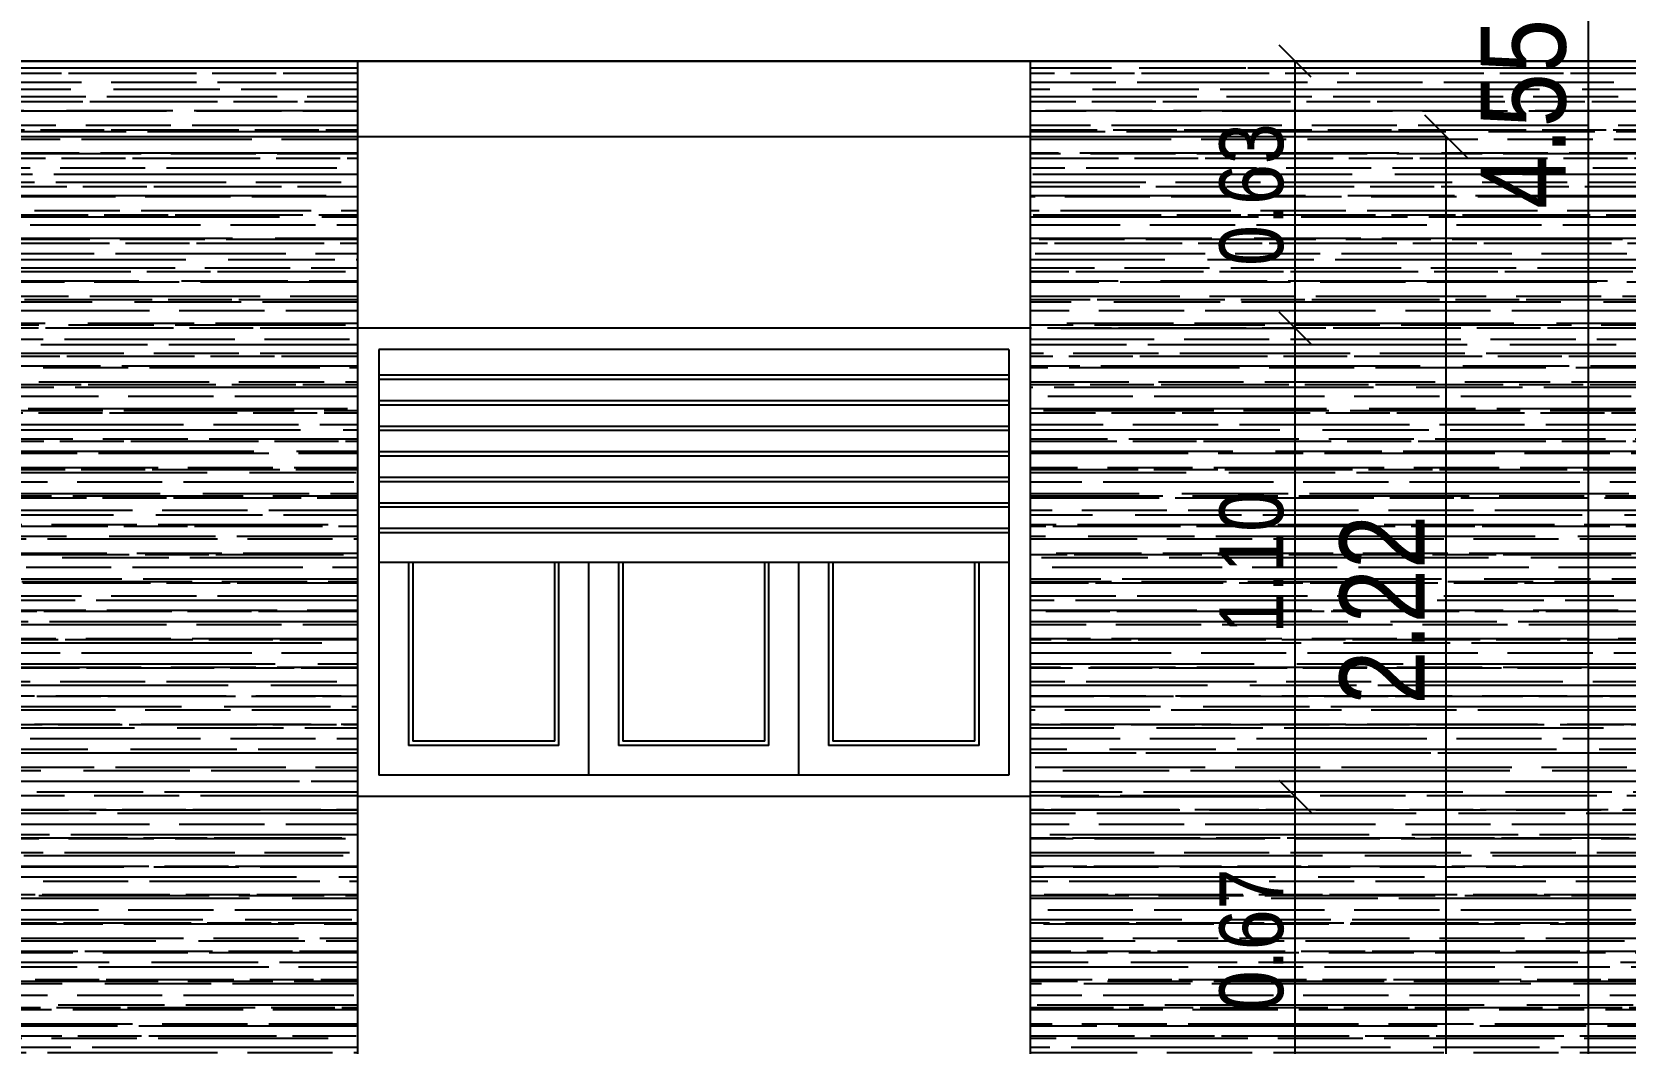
# Model space of a CAD drawing. Extents: x -14.8 to 35.6, y 44.5 to 81.2.
# Drawn here: x -1.911 to 1.831, y 47.787 to 50.162 of the extents above; entities that cross this region are included whole.
import ezdxf

# ---------------------------------------------------------------- set-up
doc = ezdxf.new("R2010")
doc.units = 0
doc.header["$MEASUREMENT"] = 0
doc.header["$PDMODE"] = 3
doc.layers.get('0').update_dxf_attribs({"linetype": 'CONTINUOUS'})
doc.layers.get('DEFPOINTS').update_dxf_attribs({"linetype": 'CONTINUOUS'})
for name, color, linetype in [('COTAS', 12, 'CONTINUOUS'), ('NUEVO', 1, 'CONTINUOUS'), ('RELLENO', 7, 'CONTINUOUS')]:
    doc.layers.add(name, color=color, linetype=linetype)
doc.styles.add('COTAS PRIMARIAS', font='ARIALN.TTF', dxfattribs={"height": 0.2})
doc.styles.add('COTAS SECUNDARIAS', font='ARIALN.TTF', dxfattribs={"height": 0.15})
doc.dimstyles.new('COTA SECUNDARIAS', dxfattribs={"dimscale": 5, "dimtxt": 1, "dimasz": 0.015, "dimexe": 0, "dimexo": 0, "dimgap": 0.005, "dimtad": 1, "dimzin": 1, "dimdsep": 46, "dimtxsty": 'COTAS SECUNDARIAS', "dimblk": 'OBLIQUE', "dimcen": 0, "dimclrd": 11, "dimclre": 11, "dimclrt": 11, "dimaunit": 1, "dimadec": 1, "dimazin": 0, "dimtfac": 0.4, "dimtix": 1, "dimtmove": 1, "dimatfit": 3, "dimfxl": 1, "dimtolj": 1, "dimtzin": 0, "dimlwd": -1, "dimarcsym": 0})
doc.dimstyles.new('COTAS PRINCIPALES', dxfattribs={"dimscale": 5, "dimtxt": 2.5, "dimasz": 0.02, "dimexe": 0, "dimexo": 0, "dimgap": 0.01, "dimtad": 1, "dimzin": 1, "dimdsep": 46, "dimtxsty": 'COTAS PRIMARIAS', "dimblk": 'OBLIQUE', "dimcen": 0, "dimclrd": 11, "dimclre": 11, "dimclrt": 11, "dimaunit": 1, "dimadec": 1, "dimazin": 0, "dimtfac": 0.4, "dimtix": 1, "dimtmove": 1, "dimatfit": 3, "dimfxl": 1, "dimtolj": 1, "dimtzin": 0, "dimlwd": -1, "dimarcsym": 0})
pattern_1 = [(0, (0, 15.127245), (0.11, 0.05), [0.75, -0.1, 0.25, -0.05]), (0, (0.0665, 15.152245), (-0.05, 0.0665), [0.15, -0.0165, 0.3, -0.0375]), (0, (0.025, 15.169745), (0.26, 0.0335), [0.4, -0.07, 0.2, -0.05])]

# ---------------------------------------------------------------- blocks, each defined once
blk = doc.blocks.new('_Oblique')
at = {"color": 0, "linetype": 'ByBlock', "lineweight": -2}
blk.add_line((-0.5, -0.5), (0.5, 0.5), dxfattribs=at)
blk = doc.blocks.new('*D93')
at = {"layer": 'COTAS', "color": 11, "lineweight": -2, "transparency": 16777216}
for p, q in [((-5.3106, 49.9161), (1.411, 49.9161)), ((1.311, 47.6929), (1.411, 47.6929))]:
    blk.add_line(p, q, dxfattribs=at)
at = {"layer": 'COTAS', "color": 11, "transparency": 16777216}
blk.add_line((1.411, 47.6929), (1.411, 49.9161), dxfattribs=at)
at = {"layer": 'DEFPOINTS', "color": 0, "transparency": 16777216}
for p in [(-5.3106, 49.9161), (1.411, 49.9161), (1.311, 47.6929)]:
    blk.add_point(p, dxfattribs=at)
at = {"layer": 'COTAS', "color": 11, "transparency": 16777216, "xscale": 0.1, "yscale": 0.1, "zscale": 0.1}
for p, rotation in [((1.411, 49.9161), 90), ((1.411, 47.6929), 270)]:
    blk.add_blockref('_Oblique', p, dxfattribs=dict(at, rotation=rotation))
at = {"layer": 'COTAS', "color": 11, "transparency": 16777216, "insert": (1.2606, 48.8045), "char_height": 0.2, "attachment_point": 5, "rotation": 90, "style": 'COTAS PRIMARIAS'}
blk.add_mtext('\\A1;2.22', dxfattribs=at)
blk = doc.blocks.new('*D245')
at = {"layer": 'COTAS', "color": 11, "lineweight": -2, "transparency": 16777216}
for p, q in [((0.5061, 48.3661), (1.0559, 48.3661)), ((1.3155, 47.6929), (1.0559, 47.6929))]:
    blk.add_line(p, q, dxfattribs=at)
at = {"layer": 'COTAS', "color": 11, "transparency": 16777216}
blk.add_line((1.0559, 47.6929), (1.0559, 48.3661), dxfattribs=at)
at = {"layer": 'DEFPOINTS', "color": 0, "transparency": 16777216}
for p in [(0.5061, 48.3661), (1.0559, 48.3661), (1.3155, 47.6929)]:
    blk.add_point(p, dxfattribs=at)
at = {"layer": 'COTAS', "color": 11, "transparency": 16777216, "xscale": 0.075, "yscale": 0.075, "zscale": 0.075}
for p, rotation in [((1.0559, 48.3661), 90), ((1.0559, 47.6929), 270)]:
    blk.add_blockref('_Oblique', p, dxfattribs=dict(at, rotation=rotation))
at = {"layer": 'COTAS', "color": 11, "transparency": 16777216, "insert": (0.9543, 48.0295), "char_height": 0.15, "attachment_point": 5, "rotation": 90, "style": 'COTAS SECUNDARIAS'}
blk.add_mtext('\\A1;0.67', dxfattribs=at)
blk = doc.blocks.new('*D246')
at = {"layer": 'COTAS', "color": 11, "lineweight": -2, "transparency": 16777216}
for p, q in [((0.5061, 49.4661), (1.0559, 49.4661)), ((0.5061, 48.3661), (1.0559, 48.3661))]:
    blk.add_line(p, q, dxfattribs=at)
at = {"layer": 'COTAS', "color": 11, "transparency": 16777216}
blk.add_line((1.0559, 48.3661), (1.0559, 49.4661), dxfattribs=at)
at = {"layer": 'DEFPOINTS', "color": 0, "transparency": 16777216}
for p in [(0.5061, 49.4661), (1.0559, 49.4661), (0.5061, 48.3661)]:
    blk.add_point(p, dxfattribs=at)
at = {"layer": 'COTAS', "color": 11, "transparency": 16777216, "xscale": 0.075, "yscale": 0.075, "zscale": 0.075}
for p, rotation in [((1.0559, 49.4661), 90), ((1.0559, 48.3661), 270)]:
    blk.add_blockref('_Oblique', p, dxfattribs=dict(at, rotation=rotation))
at = {"layer": 'COTAS', "color": 11, "transparency": 16777216, "insert": (0.9543, 48.9161), "char_height": 0.15, "attachment_point": 5, "rotation": 90, "style": 'COTAS SECUNDARIAS'}
blk.add_mtext('\\A1;1.10', dxfattribs=at)
blk = doc.blocks.new('*D247')
at = {"layer": 'COTAS', "color": 11, "lineweight": -2, "transparency": 16777216}
for p, q in [((0.5061, 50.0929), (1.0559, 50.0929)), ((0.5061, 49.4661), (1.0559, 49.4661))]:
    blk.add_line(p, q, dxfattribs=at)
at = {"layer": 'COTAS', "color": 11, "transparency": 16777216}
blk.add_line((1.0559, 49.4661), (1.0559, 50.0929), dxfattribs=at)
at = {"layer": 'DEFPOINTS', "color": 0, "transparency": 16777216}
for p in [(0.5061, 50.0929), (1.0559, 50.0929), (0.5061, 49.4661)]:
    blk.add_point(p, dxfattribs=at)
at = {"layer": 'COTAS', "color": 11, "transparency": 16777216, "xscale": 0.075, "yscale": 0.075, "zscale": 0.075}
for p, rotation in [((1.0559, 50.0929), 90), ((1.0559, 49.4661), 270)]:
    blk.add_blockref('_Oblique', p, dxfattribs=dict(at, rotation=rotation))
at = {"layer": 'COTAS', "color": 11, "transparency": 16777216, "insert": (0.9543, 49.7795), "char_height": 0.15, "attachment_point": 5, "rotation": 90, "style": 'COTAS SECUNDARIAS'}
blk.add_mtext('\\A1;0.63', dxfattribs=at)
blk = doc.blocks.new('*D248')
at = {"layer": 'COTAS', "color": 11, "lineweight": -2, "transparency": 16777216}
for p, q in [((1.4227, 52.2452), (1.7447, 52.2452)), ((1.4227, 47.6929), (1.7447, 47.6929))]:
    blk.add_line(p, q, dxfattribs=at)
at = {"layer": 'COTAS', "color": 11, "transparency": 16777216}
blk.add_line((1.7447, 52.2452), (1.7447, 47.6929), dxfattribs=at)
at = {"layer": 'DEFPOINTS', "color": 0, "transparency": 16777216}
for p in [(1.4227, 52.2452), (1.4227, 47.6929), (1.7447, 47.6929)]:
    blk.add_point(p, dxfattribs=at)
at = {"layer": 'COTAS', "color": 11, "transparency": 16777216, "xscale": 0.1, "yscale": 0.1, "zscale": 0.1}
for p, rotation in [((1.7447, 52.2452), 90), ((1.7447, 47.6929), 270)]:
    blk.add_blockref('_Oblique', p, dxfattribs=dict(at, rotation=rotation))
at = {"layer": 'COTAS', "color": 11, "transparency": 16777216, "insert": (1.593, 49.9691), "char_height": 0.2, "attachment_point": 5, "rotation": 90, "style": 'COTAS PRIMARIAS'}
blk.add_mtext('\\A1;4.55', dxfattribs=at)

msp = doc.modelspace()

# ---------------------------------------------------------------- hatches: boundary and pattern name
at = {"layer": 'RELLENO'}
h = msp.add_hatch(dxfattribs=at)
h.set_pattern_fill('AR-RROOF', color=1, scale=0.05, style=0)
h.set_pattern_definition(pattern_1)
h.paths.add_polyline_path([(-1.1464, 50.0929), (-2.3606, 50.0929), (-2.3606, 47.6929), (-1.1464, 47.6929)])
h = msp.add_hatch(dxfattribs=at)
h.set_pattern_fill('AR-RROOF', color=1, scale=0.05, style=0)
h.set_pattern_definition(pattern_1)
h.paths.add_polyline_path([(2.4119, 50.0929), (0.4336, 50.0929), (0.4336, 47.6929), (2.4119, 47.6929)])

# ---------------------------------------------------------------- linework, layer by layer
for p, q in [((-2.3606, 50.0929), (5.2061, 50.0929)), ((-1.1464, 50.0929), (-1.1464, 47.6929)), ((0.4336, 50.0929), (0.4336, 47.6929)), ((-1.1464, 49.4661), (-1.1464, 48.3661)), ((0.4336, 49.4661), (-1.1464, 49.4661)), ((0.4336, 49.4661), (0.4336, 48.3661)), ((0.3836, 49.4161), (-1.0964, 49.4161)), ((-1.0964, 49.4161), (-1.0964, 48.4161)), ((0.3836, 49.4161), (0.3836, 48.4161)), ((-1.0964, 49.3561), (0.3836, 49.3561)), ((-1.0964, 49.3461), (0.3836, 49.3461)), ((-1.0964, 49.2961), (0.3836, 49.2961)), ((-1.0964, 49.2861), (0.3836, 49.2861)), ((-1.0964, 49.2361), (0.3836, 49.2361)), ((-1.0964, 49.2261), (0.3836, 49.2261)), ((-1.0964, 49.1761), (0.3836, 49.1761)), ((-1.0964, 49.1661), (0.3836, 49.1661)), ((-1.0964, 49.1161), (0.3836, 49.1161)), ((-1.0964, 49.1061), (0.3836, 49.1061)), ((-1.0964, 49.0561), (0.3836, 49.0561)), ((-1.0964, 49.0461), (0.3836, 49.0461)), ((-1.0964, 48.9961), (0.3836, 48.9961)), ((-1.0964, 48.9861), (0.3836, 48.9861)), ((-1.0964, 48.9161), (0.3836, 48.9161)), ((-1.0264, 48.9161), (-1.0264, 48.4861)), ((-1.0164, 48.9161), (-1.0164, 48.4961)), ((-0.6831, 48.4961), (-0.6831, 48.9161)), ((-0.6731, 48.4861), (-0.6731, 48.9161)), ((-0.6031, 48.4161), (-0.6031, 48.9161)), ((-0.5331, 48.9161), (-0.5331, 48.4861)), ((-0.5231, 48.9161), (-0.5231, 48.4961)), ((-0.1898, 48.4961), (-0.1898, 48.9161)), ((-0.1798, 48.4861), (-0.1798, 48.9161)), ((-0.1098, 48.4161), (-0.1098, 48.9161)), ((-0.0398, 48.9161), (-0.0398, 48.4861)), ((-0.0298, 48.9161), (-0.0298, 48.4961)), ((0.3036, 48.4961), (0.3036, 48.9161)), ((0.3136, 48.4861), (0.3136, 48.9161)), ((-0.6731, 48.4861), (-1.0264, 48.4861)), ((-0.6831, 48.4961), (-1.0164, 48.4961)), ((-0.1798, 48.4861), (-0.5331, 48.4861)), ((-0.1898, 48.4961), (-0.5231, 48.4961)), ((0.3136, 48.4861), (-0.0398, 48.4861)), ((0.3036, 48.4961), (-0.0298, 48.4961)), ((0.3836, 48.4161), (-1.0964, 48.4161)), ((0.4336, 48.3661), (-1.1464, 48.3661))]:
    msp.add_line(p, q)
at = {"layer": 'NUEVO'}
msp.add_line((5.7061, 50.0929), (-2.8606, 50.0929), dxfattribs=at)

# ---------------------------------------------------------------- dimensions: what is measured, and where the dimension line sits
at = {"layer": 'COTAS'}
for base, p1, p2, dimstyle, picture, middle in [((1.7447, 47.6929), (1.4227, 52.2452), (1.4227, 47.6929), 'COTAS PRINCIPALES', '*D248', (1.593, 49.9691)), ((1.0559, 50.0929), (0.5061, 49.4661), (0.5061, 50.0929), 'COTA SECUNDARIAS', '*D247', (0.9543, 49.7795)), ((1.411, 49.9161), (1.311, 47.6929), (-5.3106, 49.9161), 'COTAS PRINCIPALES', '*D93', (1.2606, 48.8045)), ((1.0559, 49.4661), (0.5061, 48.3661), (0.5061, 49.4661), 'COTA SECUNDARIAS', '*D246', (0.9543, 48.9161)), ((1.0559, 48.3661), (1.3155, 47.6929), (0.5061, 48.3661), 'COTA SECUNDARIAS', '*D245', (0.9543, 48.0295))]:
    dim = msp.add_linear_dim(base=base, p1=p1, p2=p2, angle=90, dimstyle=dimstyle, dxfattribs=at)
    dim.commit()
    dim.dimension.update_dxf_attribs({"geometry": picture, "text_midpoint": middle})

doc.saveas('drawing.dxf')
